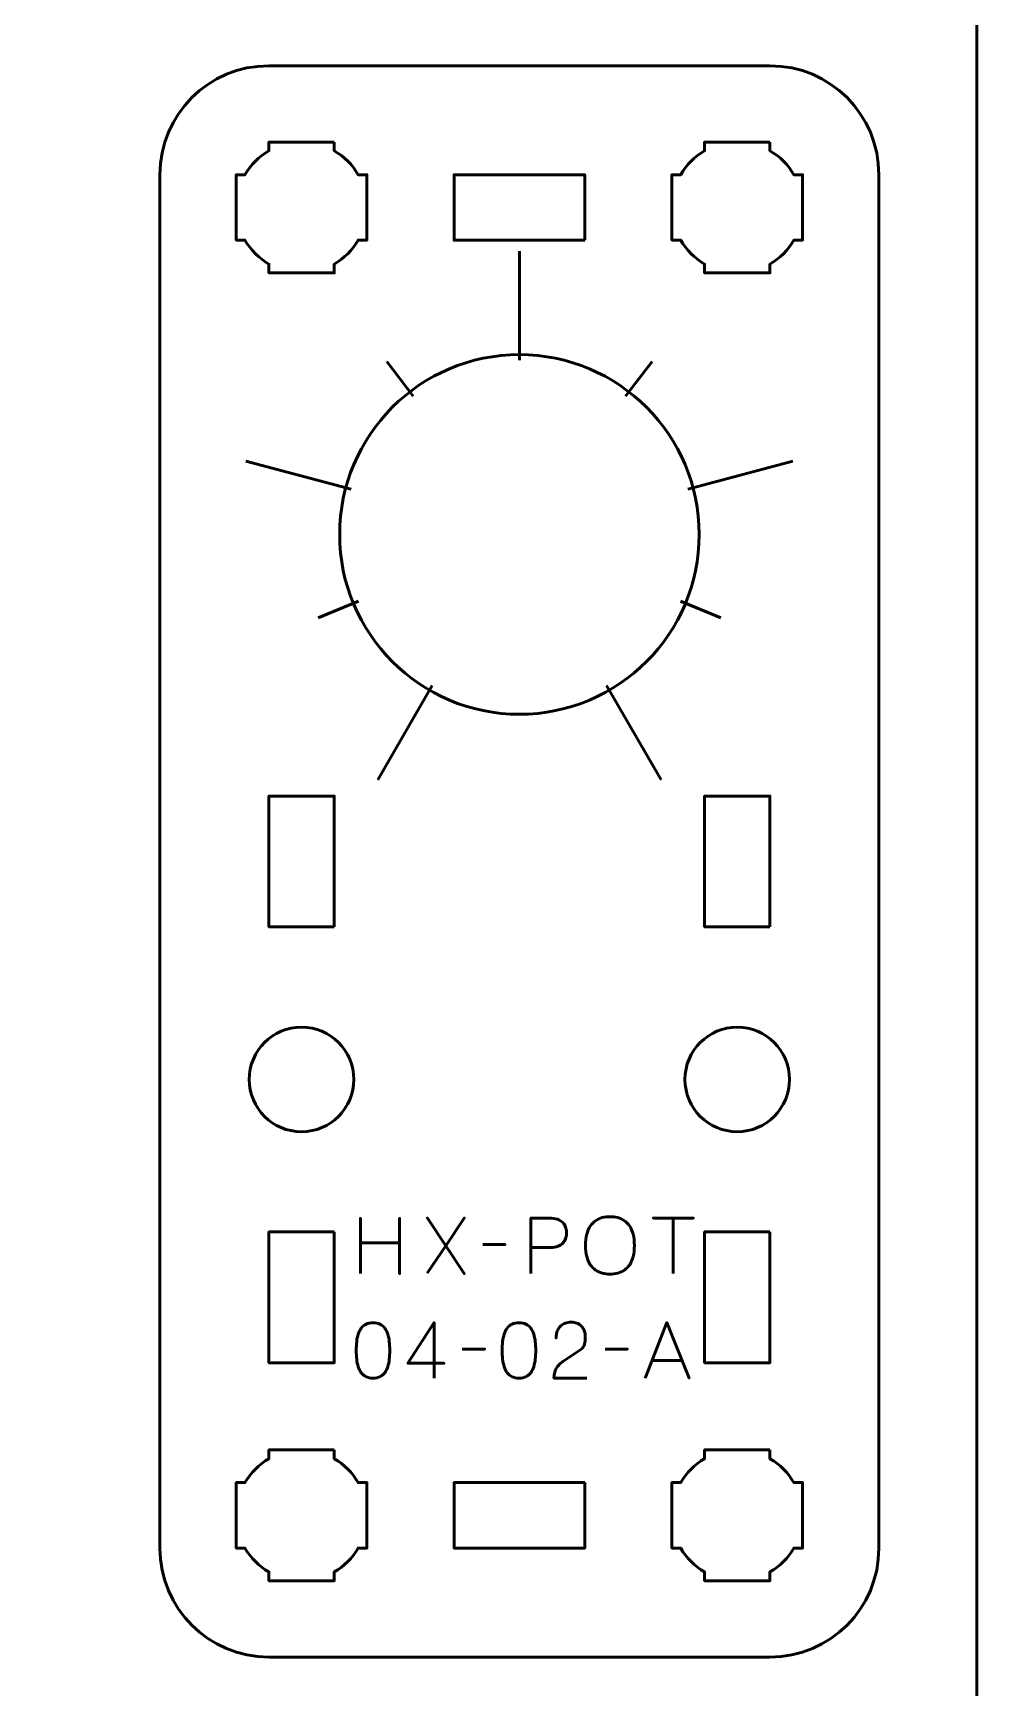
# Model space of a CAD drawing. Header units: centimetres. Extents: x -21 to 0, y -29.7 to 0.
# Drawn here: x -4.33 to 0, y -23.14 to -15.55 of the extents above; entities that cross this region are included whole.
import ezdxf

# ---------------------------------------------------------------- set-up
doc = ezdxf.new("R2010")
doc.units = ezdxf.units.CM
doc.header["$MEASUREMENT"] = 0
doc.layers.add('Layer 1', color=7, linetype='Continuous')

msp = doc.modelspace()

# ---------------------------------------------------------------- linework, layer by layer
at = {"layer": 'Layer 1', "color": 1, "lineweight": 53}
msp.add_open_spline([(-21.00003, -29.19995), (-21.00003, -29.19995), (-21.00003, -5.29992), (-21.00003, -5.29992), (-21.00003, -5.29992), (-21.00003, -5.21709), (-20.93286, -5.14992), (-20.85003, -5.14992), (-20.85003, -5.14992), (-20.7672, -5.14992), (-20.70003, -5.08275), (-20.70003, -4.99992), (-20.70003, -4.99992), (-20.70003, -4.91709), (-20.7672, -4.84992), (-20.85003, -4.84992), (-20.85003, -4.84992), (-20.93286, -4.84992), (-21.00003, -4.78275), (-21.00003, -4.69992), (-21.00003, -4.69992), (-21.00003, -4.61709), (-20.93286, -4.54992), (-20.85003, -4.54992), (-20.85003, -4.54992), (-20.7672, -4.54992), (-20.70003, -4.48275), (-20.70003, -4.39992), (-20.70003, -4.39992), (-20.70003, -4.31709), (-20.7672, -4.24992), (-20.85003, -4.24992), (-20.85003, -4.24992), (-20.93286, -4.24992), (-21.00003, -4.18275), (-21.00003, -4.09992), (-21.00003, -4.09992), (-21.00003, -4.01709), (-20.93286, -3.94992), (-20.85003, -3.94992), (-20.85003, -3.94992), (-20.7672, -3.94992), (-20.70003, -3.88275), (-20.70003, -3.79992), (-20.70003, -3.79992), (-20.70003, -3.71709), (-20.7672, -3.64992), (-20.85003, -3.64992), (-20.85003, -3.64992), (-20.93286, -3.64992), (-21.00003, -3.58275), (-21.00003, -3.49992), (-21.00003, -3.49992), (-21.00003, -3.41709), (-20.93286, -3.34992), (-20.85003, -3.34992), (-20.85003, -3.34992), (-20.7672, -3.34992), (-20.70003, -3.28275), (-20.70003, -3.19992), (-20.70003, -3.19992), (-20.70003, -3.11709), (-20.7672, -3.04992), (-20.85003, -3.04992), (-20.85003, -3.04992), (-20.93286, -3.04992), (-21.00003, -2.98275), (-21.00003, -2.89992), (-21.00003, -2.89992), (-21.00003, -2.81709), (-20.93286, -2.74992), (-20.85003, -2.74992), (-20.85003, -2.74992), (-20.7672, -2.74992), (-20.70003, -2.68275), (-20.70003, -2.59992), (-20.70003, -2.59992), (-20.70003, -2.51709), (-20.7672, -2.44992), (-20.85003, -2.44992), (-20.85003, -2.44992), (-20.93286, -2.44992), (-21.00003, -2.38275), (-21.00003, -2.29992), (-21.00003, -2.29992), (-21.00003, -2.21709), (-20.93286, -2.14992), (-20.85003, -2.14992), (-20.85003, -2.14992), (-20.7672, -2.14992), (-20.70003, -2.08275), (-20.70003, -1.99992), (-20.70003, -1.99992), (-20.70003, -1.91709), (-20.7672, -1.84992), (-20.85003, -1.84992), (-20.85003, -1.84992), (-20.93286, -1.84992), (-21.00003, -1.78275), (-21.00003, -1.69992), (-21.00003, -1.69992), (-21.00003, -1.61709), (-20.93286, -1.54992), (-20.85003, -1.54992), (-20.85003, -1.54992), (-20.7672, -1.54992), (-20.70003, -1.48275), (-20.70003, -1.39992), (-20.70003, -1.39992), (-20.70003, -1.31709), (-20.7672, -1.24992), (-20.85003, -1.24992), (-20.85003, -1.24992), (-20.93286, -1.24992), (-21.00003, -1.18275), (-21.00003, -1.09992), (-21.00003, -1.09992), (-21.00003, -1.09992), (-21.00003, -0.49992), (-21.00003, -0.49992), (-21.00003, -0.49992), (-21.00003, -0.22295), (-20.77694, 0.00004), (-20.49994, 0.00004), (-20.49994, 0.00004), (-20.49994, 0.00004), (-0.50008, 0.00004), (-0.50008, 0.00004), (-0.50008, 0.00004), (-0.22294, 0.00004), (0.00002, -0.22295), (0.00002, -0.49992), (0.00002, -0.49992), (0.00002, -0.49992), (0.00002, -29.19995), (0.00002, -29.19995), (0.00002, -29.19995), (0.00002, -29.47695), (-0.22294, -29.70004), (-0.50008, -29.70004), (-0.50008, -29.70004), (-0.50008, -29.70004), (-20.49994, -29.70004), (-20.49994, -29.70004), (-20.49994, -29.70004), (-20.77694, -29.70004), (-21.00003, -29.47695), (-21.00003, -29.19995)], degree=3, knots=[0, 0, 0, 0, 0.027027, 0.027027, 0.027027, 0.027027, 0.0540541, 0.0540541, 0.0540541, 0.0540541, 0.0810811, 0.0810811, 0.0810811, 0.0810811, 0.1081081, 0.1081081, 0.1081081, 0.1081081, 0.1351351, 0.1351351, 0.1351351, 0.1351351, 0.1621622, 0.1621622, 0.1621622, 0.1621622, 0.1891892, 0.1891892, 0.1891892, 0.1891892, 0.2162162, 0.2162162, 0.2162162, 0.2162162, 0.2432432, 0.2432432, 0.2432432, 0.2432432, 0.2702703, 0.2702703, 0.2702703, 0.2702703, 0.2972973, 0.2972973, 0.2972973, 0.2972973, 0.3243243, 0.3243243, 0.3243243, 0.3243243, 0.3513514, 0.3513514, 0.3513514, 0.3513514, 0.3783784, 0.3783784, 0.3783784, 0.3783784, 0.4054054, 0.4054054, 0.4054054, 0.4054054, 0.4324324, 0.4324324, 0.4324324, 0.4324324, 0.4594595, 0.4594595, 0.4594595, 0.4594595, 0.4864865, 0.4864865, 0.4864865, 0.4864865, 0.5135135, 0.5135135, 0.5135135, 0.5135135, 0.5405405, 0.5405405, 0.5405405, 0.5405405, 0.5675676, 0.5675676, 0.5675676, 0.5675676, 0.5945946, 0.5945946, 0.5945946, 0.5945946, 0.6216216, 0.6216216, 0.6216216, 0.6216216, 0.6486486, 0.6486486, 0.6486486, 0.6486486, 0.6756757, 0.6756757, 0.6756757, 0.6756757, 0.7027027, 0.7027027, 0.7027027, 0.7027027, 0.7297297, 0.7297297, 0.7297297, 0.7297297, 0.7567568, 0.7567568, 0.7567568, 0.7567568, 0.7837838, 0.7837838, 0.7837838, 0.7837838, 0.8108108, 0.8108108, 0.8108108, 0.8108108, 0.8378378, 0.8378378, 0.8378378, 0.8378378, 0.8648649, 0.8648649, 0.8648649, 0.8648649, 0.8918919, 0.8918919, 0.8918919, 0.8918919, 0.9189189, 0.9189189, 0.9189189, 0.9189189, 0.9459459, 0.9459459, 0.9459459, 0.9459459, 0.972973, 0.972973, 0.972973, 0.972973, 1, 1, 1, 1], dxfattribs=at)
at = {"layer": 'Layer 1', "color": 3, "lineweight": 53}
msp.add_open_spline([(-0.45002, -16.20008), (-0.45002, -16.20008), (-0.45002, -22.49993), (-0.45002, -22.49993), (-0.45002, -22.49993), (-0.45002, -22.77706), (-0.67312, -23.00002), (-0.95012, -23.00002), (-0.95012, -23.00002), (-0.95012, -23.00002), (-3.25004, -23.00002), (-3.25004, -23.00002), (-3.25004, -23.00002), (-3.52705, -23.00002), (-3.75, -22.77706), (-3.75, -22.49993), (-3.75, -22.49993), (-3.75, -22.49993), (-3.75, -16.20008), (-3.75, -16.20008), (-3.75, -16.20008), (-3.75, -15.92309), (-3.52705, -15.7), (-3.25004, -15.7), (-3.25004, -15.7), (-3.25004, -15.7), (-0.95012, -15.7), (-0.95012, -15.7), (-0.95012, -15.7), (-0.67312, -15.7), (-0.45002, -15.92309), (-0.45002, -16.20008)], degree=3, knots=[0, 0, 0, 0, 0.125, 0.125, 0.125, 0.125, 0.25, 0.25, 0.25, 0.25, 0.375, 0.375, 0.375, 0.375, 0.5, 0.5, 0.5, 0.5, 0.625, 0.625, 0.625, 0.625, 0.75, 0.75, 0.75, 0.75, 0.875, 0.875, 0.875, 0.875, 1, 1, 1, 1], dxfattribs=at)
at = {"layer": 'Layer 1', "lineweight": 53}
for points, knots in [([(-2.94993, -16.05), (-2.94993, -16.05), (-2.94993, -16.09011), (-2.94993, -16.09011), (-2.94993, -16.09011), (-2.90445, -16.11643), (-2.86642, -16.15446), (-2.84011, -16.19993), (-2.84011, -16.19993), (-2.84011, -16.19993), (-2.8, -16.19993), (-2.8, -16.19993), (-2.8, -16.19993), (-2.8, -16.19993), (-2.8, -16.35), (-2.8, -16.35), (-2.8, -16.35), (-2.8, -16.35), (-2.8, -16.49993), (-2.8, -16.49993), (-2.8, -16.49993), (-2.8, -16.49993), (-2.84011, -16.49993), (-2.84011, -16.49993), (-2.84011, -16.49993), (-2.86642, -16.54555), (-2.90445, -16.58347), (-2.94993, -16.60979), (-2.94993, -16.60979), (-2.94993, -16.60979), (-2.94993, -16.65001), (-2.94993, -16.65001), (-2.94993, -16.65001), (-2.94993, -16.65001), (-3.1, -16.65001), (-3.1, -16.65001), (-3.1, -16.65001), (-3.1, -16.65001), (-3.24993, -16.65001), (-3.24993, -16.65001), (-3.24993, -16.65001), (-3.24993, -16.65001), (-3.24993, -16.60979), (-3.24993, -16.60979), (-3.24993, -16.60979), (-3.2954, -16.58347), (-3.33343, -16.54555), (-3.35975, -16.49993), (-3.35975, -16.49993), (-3.35975, -16.49993), (-3.4, -16.49993), (-3.4, -16.49993), (-3.4, -16.49993), (-3.4, -16.49993), (-3.4, -16.35), (-3.4, -16.35), (-3.4, -16.35), (-3.4, -16.35), (-3.4, -16.19993), (-3.4, -16.19993), (-3.4, -16.19993), (-3.4, -16.19993), (-3.35975, -16.19993), (-3.35975, -16.19993), (-3.35975, -16.19993), (-3.33343, -16.15446), (-3.2954, -16.11643), (-3.24993, -16.09011), (-3.24993, -16.09011), (-3.24993, -16.09011), (-3.24993, -16.05), (-3.24993, -16.05), (-3.24993, -16.05), (-3.24993, -16.05), (-3.1, -16.05), (-3.1, -16.05), (-3.1, -16.05), (-3.1, -16.05), (-2.94993, -16.05), (-2.94993, -16.05)], [0, 0, 0, 0, 0.05, 0.05, 0.05, 0.05, 0.1, 0.1, 0.1, 0.1, 0.15, 0.15, 0.15, 0.15, 0.2, 0.2, 0.2, 0.2, 0.25, 0.25, 0.25, 0.25, 0.3, 0.3, 0.3, 0.3, 0.35, 0.35, 0.35, 0.35, 0.4, 0.4, 0.4, 0.4, 0.45, 0.45, 0.45, 0.45, 0.5, 0.5, 0.5, 0.5, 0.55, 0.55, 0.55, 0.55, 0.6, 0.6, 0.6, 0.6, 0.65, 0.65, 0.65, 0.65, 0.7, 0.7, 0.7, 0.7, 0.75, 0.75, 0.75, 0.75, 0.8, 0.8, 0.8, 0.8, 0.85, 0.85, 0.85, 0.85, 0.9, 0.9, 0.9, 0.9, 0.95, 0.95, 0.95, 0.95, 1, 1, 1, 1]), ([(-0.94993, -16.05), (-0.94993, -16.05), (-0.94993, -16.09011), (-0.94993, -16.09011), (-0.94993, -16.09011), (-0.90445, -16.11643), (-0.86642, -16.15446), (-0.84011, -16.19993), (-0.84011, -16.19993), (-0.84011, -16.19993), (-0.8, -16.19993), (-0.8, -16.19993), (-0.8, -16.19993), (-0.8, -16.19993), (-0.8, -16.35), (-0.8, -16.35), (-0.8, -16.35), (-0.8, -16.35), (-0.8, -16.49993), (-0.8, -16.49993), (-0.8, -16.49993), (-0.8, -16.49993), (-0.84011, -16.49993), (-0.84011, -16.49993), (-0.84011, -16.49993), (-0.86642, -16.54555), (-0.90445, -16.58347), (-0.94993, -16.60979), (-0.94993, -16.60979), (-0.94993, -16.60979), (-0.94993, -16.65001), (-0.94993, -16.65001), (-0.94993, -16.65001), (-0.94993, -16.65001), (-1.1, -16.65001), (-1.1, -16.65001), (-1.1, -16.65001), (-1.1, -16.65001), (-1.24993, -16.65001), (-1.24993, -16.65001), (-1.24993, -16.65001), (-1.24993, -16.65001), (-1.24993, -16.60979), (-1.24993, -16.60979), (-1.24993, -16.60979), (-1.2954, -16.58347), (-1.33343, -16.54555), (-1.35975, -16.49993), (-1.35975, -16.49993), (-1.35975, -16.49993), (-1.4, -16.49993), (-1.4, -16.49993), (-1.4, -16.49993), (-1.4, -16.49993), (-1.4, -16.35), (-1.4, -16.35), (-1.4, -16.35), (-1.4, -16.35), (-1.4, -16.19993), (-1.4, -16.19993), (-1.4, -16.19993), (-1.4, -16.19993), (-1.35975, -16.19993), (-1.35975, -16.19993), (-1.35975, -16.19993), (-1.33343, -16.15446), (-1.2954, -16.11643), (-1.24993, -16.09011), (-1.24993, -16.09011), (-1.24993, -16.09011), (-1.24993, -16.05), (-1.24993, -16.05), (-1.24993, -16.05), (-1.24993, -16.05), (-1.1, -16.05), (-1.1, -16.05), (-1.1, -16.05), (-1.1, -16.05), (-0.94993, -16.05), (-0.94993, -16.05)], [0, 0, 0, 0, 0.05, 0.05, 0.05, 0.05, 0.1, 0.1, 0.1, 0.1, 0.15, 0.15, 0.15, 0.15, 0.2, 0.2, 0.2, 0.2, 0.25, 0.25, 0.25, 0.25, 0.3, 0.3, 0.3, 0.3, 0.35, 0.35, 0.35, 0.35, 0.4, 0.4, 0.4, 0.4, 0.45, 0.45, 0.45, 0.45, 0.5, 0.5, 0.5, 0.5, 0.55, 0.55, 0.55, 0.55, 0.6, 0.6, 0.6, 0.6, 0.65, 0.65, 0.65, 0.65, 0.7, 0.7, 0.7, 0.7, 0.75, 0.75, 0.75, 0.75, 0.8, 0.8, 0.8, 0.8, 0.85, 0.85, 0.85, 0.85, 0.9, 0.9, 0.9, 0.9, 0.95, 0.95, 0.95, 0.95, 1, 1, 1, 1]), ([(-1.79999, -16.50007), (-1.79999, -16.50007), (-1.79999, -16.20007), (-1.79999, -16.20007), (-1.79999, -16.20007), (-1.79999, -16.20007), (-2.39999, -16.20007), (-2.39999, -16.20007), (-2.39999, -16.20007), (-2.39999, -16.20007), (-2.39999, -16.50007), (-2.39999, -16.50007), (-2.39999, -16.50007), (-2.39999, -16.50007), (-1.79999, -16.50007), (-1.79999, -16.50007)], [0, 0, 0, 0, 0.25, 0.25, 0.25, 0.25, 0.5, 0.5, 0.5, 0.5, 0.75, 0.75, 0.75, 0.75, 1, 1, 1, 1]), ([(-2.10001, -17.02501), (-1.64448, -17.02501), (-1.27502, -17.39447), (-1.27502, -17.85001), (-1.27502, -17.85001), (-1.27502, -18.30555), (-1.64448, -18.67501), (-2.10001, -18.67501), (-2.10001, -18.67501), (-2.55555, -18.67501), (-2.92501, -18.30555), (-2.92501, -17.85001), (-2.92501, -17.85001), (-2.92501, -17.39447), (-2.55555, -17.02501), (-2.10001, -17.02501)], [0, 0, 0, 0, 0.25, 0.25, 0.25, 0.25, 0.5, 0.5, 0.5, 0.5, 0.75, 0.75, 0.75, 0.75, 1, 1, 1, 1]), ([(-2.94996, -19.65002), (-2.94996, -19.65002), (-2.94996, -19.05002), (-2.94996, -19.05002), (-2.94996, -19.05002), (-2.94996, -19.05002), (-3.24996, -19.05002), (-3.24996, -19.05002), (-3.24996, -19.05002), (-3.24996, -19.05002), (-3.24996, -19.65002), (-3.24996, -19.65002), (-3.24996, -19.65002), (-3.24996, -19.65002), (-2.94996, -19.65002), (-2.94996, -19.65002)], [0, 0, 0, 0, 0.25, 0.25, 0.25, 0.25, 0.5, 0.5, 0.5, 0.5, 0.75, 0.75, 0.75, 0.75, 1, 1, 1, 1]), ([(-0.95004, -19.65002), (-0.95004, -19.65002), (-0.95004, -19.05002), (-0.95004, -19.05002), (-0.95004, -19.05002), (-0.95004, -19.05002), (-1.25004, -19.05002), (-1.25004, -19.05002), (-1.25004, -19.05002), (-1.25004, -19.05002), (-1.25004, -19.65002), (-1.25004, -19.65002), (-1.25004, -19.65002), (-1.25004, -19.65002), (-0.95004, -19.65002), (-0.95004, -19.65002)], [0, 0, 0, 0, 0.25, 0.25, 0.25, 0.25, 0.5, 0.5, 0.5, 0.5, 0.75, 0.75, 0.75, 0.75, 1, 1, 1, 1]), ([(-3.34, -20.34999), (-3.34, -20.21746), (-3.23253, -20.10999), (-3.1, -20.10999), (-3.1, -20.10999), (-2.96747, -20.10999), (-2.86, -20.21746), (-2.86, -20.34999), (-2.86, -20.34999), (-2.86, -20.48252), (-2.96747, -20.58999), (-3.1, -20.58999), (-3.1, -20.58999), (-3.23253, -20.58999), (-3.34, -20.48252), (-3.34, -20.34999)], [0, 0, 0, 0, 0.25, 0.25, 0.25, 0.25, 0.5, 0.5, 0.5, 0.5, 0.75, 0.75, 0.75, 0.75, 1, 1, 1, 1]), ([(-1.34, -20.34999), (-1.34, -20.21746), (-1.23253, -20.10999), (-1.1, -20.10999), (-1.1, -20.10999), (-0.96747, -20.10999), (-0.86, -20.21746), (-0.86, -20.34999), (-0.86, -20.34999), (-0.86, -20.48252), (-0.96747, -20.58999), (-1.1, -20.58999), (-1.1, -20.58999), (-1.23253, -20.58999), (-1.34, -20.48252), (-1.34, -20.34999)], [0, 0, 0, 0, 0.25, 0.25, 0.25, 0.25, 0.5, 0.5, 0.5, 0.5, 0.75, 0.75, 0.75, 0.75, 1, 1, 1, 1]), ([(-2.95004, -21.04998), (-2.95004, -21.04998), (-2.95004, -21.64998), (-2.95004, -21.64998), (-2.95004, -21.64998), (-2.95004, -21.64998), (-3.25004, -21.64998), (-3.25004, -21.64998), (-3.25004, -21.64998), (-3.25004, -21.64998), (-3.25004, -21.04998), (-3.25004, -21.04998), (-3.25004, -21.04998), (-3.25004, -21.04998), (-2.95004, -21.04998), (-2.95004, -21.04998)], [0, 0, 0, 0, 0.25, 0.25, 0.25, 0.25, 0.5, 0.5, 0.5, 0.5, 0.75, 0.75, 0.75, 0.75, 1, 1, 1, 1]), ([(-0.95012, -21.04998), (-0.95012, -21.04998), (-0.95012, -21.64998), (-0.95012, -21.64998), (-0.95012, -21.64998), (-0.95012, -21.64998), (-1.25012, -21.64998), (-1.25012, -21.64998), (-1.25012, -21.64998), (-1.25012, -21.64998), (-1.25012, -21.04998), (-1.25012, -21.04998), (-1.25012, -21.04998), (-1.25012, -21.04998), (-0.95012, -21.04998), (-0.95012, -21.04998)], [0, 0, 0, 0, 0.25, 0.25, 0.25, 0.25, 0.5, 0.5, 0.5, 0.5, 0.75, 0.75, 0.75, 0.75, 1, 1, 1, 1]), ([(-2.94993, -22.04999), (-2.94993, -22.04999), (-2.94993, -22.0901), (-2.94993, -22.0901), (-2.94993, -22.0901), (-2.90445, -22.11642), (-2.86642, -22.15445), (-2.84011, -22.19992), (-2.84011, -22.19992), (-2.84011, -22.19992), (-2.8, -22.19992), (-2.8, -22.19992), (-2.8, -22.19992), (-2.8, -22.19992), (-2.8, -22.34999), (-2.8, -22.34999), (-2.8, -22.34999), (-2.8, -22.34999), (-2.8, -22.49992), (-2.8, -22.49992), (-2.8, -22.49992), (-2.8, -22.49992), (-2.84011, -22.49992), (-2.84011, -22.49992), (-2.84011, -22.49992), (-2.86642, -22.54554), (-2.90445, -22.58346), (-2.94993, -22.60978), (-2.94993, -22.60978), (-2.94993, -22.60978), (-2.94993, -22.65), (-2.94993, -22.65), (-2.94993, -22.65), (-2.94993, -22.65), (-3.1, -22.65), (-3.1, -22.65), (-3.1, -22.65), (-3.1, -22.65), (-3.24993, -22.65), (-3.24993, -22.65), (-3.24993, -22.65), (-3.24993, -22.65), (-3.24993, -22.60978), (-3.24993, -22.60978), (-3.24993, -22.60978), (-3.2954, -22.58346), (-3.33343, -22.54554), (-3.35975, -22.49992), (-3.35975, -22.49992), (-3.35975, -22.49992), (-3.4, -22.49992), (-3.4, -22.49992), (-3.4, -22.49992), (-3.4, -22.49992), (-3.4, -22.34999), (-3.4, -22.34999), (-3.4, -22.34999), (-3.4, -22.34999), (-3.4, -22.19992), (-3.4, -22.19992), (-3.4, -22.19992), (-3.4, -22.19992), (-3.35975, -22.19992), (-3.35975, -22.19992), (-3.35975, -22.19992), (-3.33343, -22.15445), (-3.2954, -22.11642), (-3.24993, -22.0901), (-3.24993, -22.0901), (-3.24993, -22.0901), (-3.24993, -22.04999), (-3.24993, -22.04999), (-3.24993, -22.04999), (-3.24993, -22.04999), (-3.1, -22.04999), (-3.1, -22.04999), (-3.1, -22.04999), (-3.1, -22.04999), (-2.94993, -22.04999), (-2.94993, -22.04999)], [0, 0, 0, 0, 0.05, 0.05, 0.05, 0.05, 0.1, 0.1, 0.1, 0.1, 0.15, 0.15, 0.15, 0.15, 0.2, 0.2, 0.2, 0.2, 0.25, 0.25, 0.25, 0.25, 0.3, 0.3, 0.3, 0.3, 0.35, 0.35, 0.35, 0.35, 0.4, 0.4, 0.4, 0.4, 0.45, 0.45, 0.45, 0.45, 0.5, 0.5, 0.5, 0.5, 0.55, 0.55, 0.55, 0.55, 0.6, 0.6, 0.6, 0.6, 0.65, 0.65, 0.65, 0.65, 0.7, 0.7, 0.7, 0.7, 0.75, 0.75, 0.75, 0.75, 0.8, 0.8, 0.8, 0.8, 0.85, 0.85, 0.85, 0.85, 0.9, 0.9, 0.9, 0.9, 0.95, 0.95, 0.95, 0.95, 1, 1, 1, 1]), ([(-0.94993, -22.04999), (-0.94993, -22.04999), (-0.94993, -22.0901), (-0.94993, -22.0901), (-0.94993, -22.0901), (-0.90445, -22.11642), (-0.86642, -22.15445), (-0.84011, -22.19992), (-0.84011, -22.19992), (-0.84011, -22.19992), (-0.8, -22.19992), (-0.8, -22.19992), (-0.8, -22.19992), (-0.8, -22.19992), (-0.8, -22.34999), (-0.8, -22.34999), (-0.8, -22.34999), (-0.8, -22.34999), (-0.8, -22.49992), (-0.8, -22.49992), (-0.8, -22.49992), (-0.8, -22.49992), (-0.84011, -22.49992), (-0.84011, -22.49992), (-0.84011, -22.49992), (-0.86642, -22.54554), (-0.90445, -22.58346), (-0.94993, -22.60978), (-0.94993, -22.60978), (-0.94993, -22.60978), (-0.94993, -22.65), (-0.94993, -22.65), (-0.94993, -22.65), (-0.94993, -22.65), (-1.1, -22.65), (-1.1, -22.65), (-1.1, -22.65), (-1.1, -22.65), (-1.24993, -22.65), (-1.24993, -22.65), (-1.24993, -22.65), (-1.24993, -22.65), (-1.24993, -22.60978), (-1.24993, -22.60978), (-1.24993, -22.60978), (-1.2954, -22.58346), (-1.33343, -22.54554), (-1.35975, -22.49992), (-1.35975, -22.49992), (-1.35975, -22.49992), (-1.4, -22.49992), (-1.4, -22.49992), (-1.4, -22.49992), (-1.4, -22.49992), (-1.4, -22.34999), (-1.4, -22.34999), (-1.4, -22.34999), (-1.4, -22.34999), (-1.4, -22.19992), (-1.4, -22.19992), (-1.4, -22.19992), (-1.4, -22.19992), (-1.35975, -22.19992), (-1.35975, -22.19992), (-1.35975, -22.19992), (-1.33343, -22.15445), (-1.2954, -22.11642), (-1.24993, -22.0901), (-1.24993, -22.0901), (-1.24993, -22.0901), (-1.24993, -22.04999), (-1.24993, -22.04999), (-1.24993, -22.04999), (-1.24993, -22.04999), (-1.1, -22.04999), (-1.1, -22.04999), (-1.1, -22.04999), (-1.1, -22.04999), (-0.94993, -22.04999), (-0.94993, -22.04999)], [0, 0, 0, 0, 0.05, 0.05, 0.05, 0.05, 0.1, 0.1, 0.1, 0.1, 0.15, 0.15, 0.15, 0.15, 0.2, 0.2, 0.2, 0.2, 0.25, 0.25, 0.25, 0.25, 0.3, 0.3, 0.3, 0.3, 0.35, 0.35, 0.35, 0.35, 0.4, 0.4, 0.4, 0.4, 0.45, 0.45, 0.45, 0.45, 0.5, 0.5, 0.5, 0.5, 0.55, 0.55, 0.55, 0.55, 0.6, 0.6, 0.6, 0.6, 0.65, 0.65, 0.65, 0.65, 0.7, 0.7, 0.7, 0.7, 0.75, 0.75, 0.75, 0.75, 0.8, 0.8, 0.8, 0.8, 0.85, 0.85, 0.85, 0.85, 0.9, 0.9, 0.9, 0.9, 0.95, 0.95, 0.95, 0.95, 1, 1, 1, 1]), ([(-1.80007, -22.19993), (-1.80007, -22.19993), (-1.80007, -22.49993), (-1.80007, -22.49993), (-1.80007, -22.49993), (-1.80007, -22.49993), (-2.40007, -22.49993), (-2.40007, -22.49993), (-2.40007, -22.49993), (-2.40007, -22.49993), (-2.40007, -22.19993), (-2.40007, -22.19993), (-2.40007, -22.19993), (-2.40007, -22.19993), (-1.80007, -22.19993), (-1.80007, -22.19993)], [0, 0, 0, 0, 0.25, 0.25, 0.25, 0.25, 0.5, 0.5, 0.5, 0.5, 0.75, 0.75, 0.75, 0.75, 1, 1, 1, 1])]:
    msp.add_open_spline(points, degree=3, knots=knots, dxfattribs=at)
at = {"layer": 'Layer 1', "color": 5, "lineweight": 53}
for points in [[(-2.10002, -17.05001), (-2.10002, -17.05001), (-2.10002, -16.55001), (-2.10002, -16.55001)], [(-2.58702, -17.21533), (-2.58702, -17.21533), (-2.70877, -17.05666), (-2.70877, -17.05666)], [(-1.61301, -17.21532), (-1.61301, -17.21532), (-1.49126, -17.05665), (-1.49126, -17.05665)], [(-1.61301, -17.21532), (-1.61301, -17.21532), (-1.49126, -17.05665), (-1.49126, -17.05665)], [(-2.87275, -17.64295), (-2.87275, -17.64295), (-3.35571, -17.51354), (-3.35571, -17.51354)], [(-1.32726, -17.64293), (-1.32726, -17.64293), (-0.8443, -17.51352), (-0.8443, -17.51352)], [(-2.83911, -18.15617), (-2.83911, -18.15617), (-3.02389, -18.23271), (-3.02389, -18.23271)], [(-1.3609, -18.15614), (-1.3609, -18.15614), (-1.17612, -18.23268), (-1.17612, -18.23268)], [(-2.49999, -18.54283), (-2.49999, -18.54283), (-2.74999, -18.97584), (-2.74999, -18.97584)], [(-1.69999, -18.54282), (-1.69999, -18.54282), (-1.44999, -18.97583), (-1.44999, -18.97583)]]:
    msp.add_open_spline(points, degree=3, dxfattribs=at)
for points, knots in [([(-2.82949, -21.24086), (-2.82949, -21.24086), (-2.82949, -21.1001), (-2.82949, -21.1001), (-2.82949, -21.1001), (-2.82949, -21.1001), (-2.64992, -21.1001), (-2.64992, -21.1001), (-2.64992, -21.1001), (-2.64992, -21.1001), (-2.64992, -21.24086), (-2.64992, -21.24086), (-2.64992, -21.24086), (-2.64992, -21.24086), (-2.64992, -20.98686), (-2.64992, -20.98686), (-2.64992, -20.98686), (-2.64992, -20.98686), (-2.64992, -21.1001), (-2.64992, -21.1001), (-2.64992, -21.1001), (-2.64992, -21.1001), (-2.82949, -21.1001), (-2.82949, -21.1001), (-2.82949, -21.1001), (-2.82949, -21.1001), (-2.82949, -20.98686), (-2.82949, -20.98686), (-2.82949, -20.98686), (-2.82949, -20.98686), (-2.82949, -21.24086), (-2.82949, -21.24086)], [0, 0, 0, 0, 0.125, 0.125, 0.125, 0.125, 0.25, 0.25, 0.25, 0.25, 0.375, 0.375, 0.375, 0.375, 0.5, 0.5, 0.5, 0.5, 0.625, 0.625, 0.625, 0.625, 0.75, 0.75, 0.75, 0.75, 0.875, 0.875, 0.875, 0.875, 1, 1, 1, 1]), ([(-2.52328, -21.2391), (-2.52328, -21.2391), (-2.43791, -21.1128), (-2.43791, -21.1128), (-2.43791, -21.1128), (-2.43791, -21.1128), (-2.52187, -20.98651), (-2.52187, -20.98651), (-2.52187, -20.98651), (-2.52187, -20.98651), (-2.43791, -21.1128), (-2.43791, -21.1128), (-2.43791, -21.1128), (-2.43791, -21.1128), (-2.35289, -20.98651), (-2.35289, -20.98651), (-2.35289, -20.98651), (-2.35289, -20.98651), (-2.43791, -21.1128), (-2.43791, -21.1128), (-2.43791, -21.1128), (-2.43791, -21.1128), (-2.35289, -21.24086), (-2.35289, -21.24086), (-2.35289, -21.24086), (-2.35289, -21.24086), (-2.43791, -21.1128), (-2.43791, -21.1128), (-2.43791, -21.1128), (-2.43791, -21.1128), (-2.52328, -21.2391), (-2.52328, -21.2391)], [0, 0, 0, 0, 0.125, 0.125, 0.125, 0.125, 0.25, 0.25, 0.25, 0.25, 0.375, 0.375, 0.375, 0.375, 0.5, 0.5, 0.5, 0.5, 0.625, 0.625, 0.625, 0.625, 0.75, 0.75, 0.75, 0.75, 0.875, 0.875, 0.875, 0.875, 1, 1, 1, 1]), ([(-2.04702, -21.24086), (-2.04702, -21.24086), (-2.04702, -20.98651), (-2.04702, -20.98651), (-2.04702, -20.98651), (-2.04702, -20.98651), (-1.96588, -20.98651), (-1.96588, -20.98651), (-1.96588, -20.98651), (-1.94965, -20.98656), (-1.93631, -20.98839), (-1.92578, -20.99191), (-1.92578, -20.99191), (-1.91531, -20.99538), (-1.90708, -21.00021), (-1.90114, -21.00632), (-1.90114, -21.00632), (-1.89521, -21.01238), (-1.89097, -21.01931), (-1.88839, -21.02713), (-1.88839, -21.02713), (-1.88586, -21.03495), (-1.88439, -21.04313), (-1.88404, -21.05177), (-1.88404, -21.05177), (-1.88362, -21.06041), (-1.88462, -21.06888), (-1.88697, -21.07711), (-1.88697, -21.07711), (-1.88939, -21.08534), (-1.89344, -21.09281), (-1.89926, -21.09951), (-1.89926, -21.09951), (-1.90503, -21.10622), (-1.91285, -21.11157), (-1.92266, -21.11551), (-1.92266, -21.11551), (-1.93248, -21.1195), (-1.94465, -21.1215), (-1.95918, -21.12162), (-1.95918, -21.12162), (-1.95918, -21.12162), (-2.04702, -21.12162), (-2.04702, -21.12162), (-2.04702, -21.12162), (-2.04702, -21.12162), (-1.95918, -21.12162), (-1.95918, -21.12162), (-1.95918, -21.12162), (-1.94495, -21.1215), (-1.9329, -21.1195), (-1.92313, -21.11551), (-1.92313, -21.11551), (-1.91332, -21.11157), (-1.9055, -21.10622), (-1.89962, -21.09951), (-1.89962, -21.09951), (-1.8938, -21.09281), (-1.88962, -21.08534), (-1.88715, -21.07711), (-1.88715, -21.07711), (-1.88468, -21.06888), (-1.88362, -21.06041), (-1.88404, -21.05177), (-1.88404, -21.05177), (-1.88439, -21.04313), (-1.88586, -21.03495), (-1.8885, -21.02713), (-1.8885, -21.02713), (-1.89109, -21.01931), (-1.89544, -21.01238), (-1.90138, -21.00632), (-1.90138, -21.00632), (-1.90738, -21.00021), (-1.91561, -20.99538), (-1.92607, -20.99191), (-1.92607, -20.99191), (-1.9366, -20.98839), (-1.94983, -20.98656), (-1.96588, -20.98651), (-1.96588, -20.98651), (-1.96588, -20.98651), (-2.04702, -20.98651), (-2.04702, -20.98651), (-2.04702, -20.98651), (-2.04702, -20.98651), (-2.04702, -21.24086), (-2.04702, -21.24086)], [0, 0, 0, 0, 0.0454545, 0.0454545, 0.0454545, 0.0454545, 0.0909091, 0.0909091, 0.0909091, 0.0909091, 0.1363636, 0.1363636, 0.1363636, 0.1363636, 0.1818182, 0.1818182, 0.1818182, 0.1818182, 0.2272727, 0.2272727, 0.2272727, 0.2272727, 0.2727273, 0.2727273, 0.2727273, 0.2727273, 0.3181818, 0.3181818, 0.3181818, 0.3181818, 0.3636364, 0.3636364, 0.3636364, 0.3636364, 0.4090909, 0.4090909, 0.4090909, 0.4090909, 0.4545455, 0.4545455, 0.4545455, 0.4545455, 0.5, 0.5, 0.5, 0.5, 0.5454545, 0.5454545, 0.5454545, 0.5454545, 0.5909091, 0.5909091, 0.5909091, 0.5909091, 0.6363636, 0.6363636, 0.6363636, 0.6363636, 0.6818182, 0.6818182, 0.6818182, 0.6818182, 0.7272727, 0.7272727, 0.7272727, 0.7272727, 0.7727273, 0.7727273, 0.7727273, 0.7727273, 0.8181818, 0.8181818, 0.8181818, 0.8181818, 0.8636364, 0.8636364, 0.8636364, 0.8636364, 0.9090909, 0.9090909, 0.9090909, 0.9090909, 0.9545455, 0.9545455, 0.9545455, 0.9545455, 1, 1, 1, 1]), ([(-1.68437, -21.24298), (-1.67196, -21.24304), (-1.6602, -21.24157), (-1.64897, -21.23868), (-1.64897, -21.23868), (-1.6378, -21.23574), (-1.62757, -21.23116), (-1.61822, -21.22481), (-1.61822, -21.22481), (-1.60887, -21.21852), (-1.60076, -21.21023), (-1.59388, -21.2), (-1.59388, -21.2), (-1.587, -21.18977), (-1.58171, -21.17736), (-1.57794, -21.16278), (-1.57794, -21.16278), (-1.57412, -21.1482), (-1.57224, -21.1312), (-1.57218, -21.11174), (-1.57218, -21.11174), (-1.57224, -21.09228), (-1.57412, -21.07529), (-1.57794, -21.06065), (-1.57794, -21.06065), (-1.58171, -21.04601), (-1.587, -21.03354), (-1.59388, -21.02325), (-1.59388, -21.02325), (-1.60076, -21.01296), (-1.60887, -21.00461), (-1.61822, -20.99821), (-1.61822, -20.99821), (-1.62757, -20.9918), (-1.6378, -20.98715), (-1.64897, -20.98415), (-1.64897, -20.98415), (-1.6602, -20.98121), (-1.67196, -20.97974), (-1.68437, -20.9798), (-1.68437, -20.9798), (-1.69677, -20.97974), (-1.70853, -20.98121), (-1.71976, -20.98415), (-1.71976, -20.98415), (-1.73093, -20.98715), (-1.74116, -20.9918), (-1.75051, -20.99821), (-1.75051, -20.99821), (-1.75986, -21.00461), (-1.76797, -21.01296), (-1.77485, -21.02325), (-1.77485, -21.02325), (-1.78173, -21.03354), (-1.78702, -21.04601), (-1.79079, -21.06065), (-1.79079, -21.06065), (-1.79461, -21.07529), (-1.79649, -21.09228), (-1.79655, -21.11174), (-1.79655, -21.11174), (-1.79649, -21.1312), (-1.79461, -21.1482), (-1.79079, -21.16278), (-1.79079, -21.16278), (-1.78702, -21.17736), (-1.78173, -21.18977), (-1.77485, -21.2), (-1.77485, -21.2), (-1.76797, -21.21023), (-1.75986, -21.21852), (-1.75051, -21.22481), (-1.75051, -21.22481), (-1.74116, -21.23116), (-1.73093, -21.23574), (-1.71976, -21.23868), (-1.71976, -21.23868), (-1.70853, -21.24157), (-1.69677, -21.24304), (-1.68437, -21.24298)], [0, 0, 0, 0, 0.05, 0.05, 0.05, 0.05, 0.1, 0.1, 0.1, 0.1, 0.15, 0.15, 0.15, 0.15, 0.2, 0.2, 0.2, 0.2, 0.25, 0.25, 0.25, 0.25, 0.3, 0.3, 0.3, 0.3, 0.35, 0.35, 0.35, 0.35, 0.4, 0.4, 0.4, 0.4, 0.45, 0.45, 0.45, 0.45, 0.5, 0.5, 0.5, 0.5, 0.55, 0.55, 0.55, 0.55, 0.6, 0.6, 0.6, 0.6, 0.65, 0.65, 0.65, 0.65, 0.7, 0.7, 0.7, 0.7, 0.75, 0.75, 0.75, 0.75, 0.8, 0.8, 0.8, 0.8, 0.85, 0.85, 0.85, 0.85, 0.9, 0.9, 0.9, 0.9, 0.95, 0.95, 0.95, 0.95, 1, 1, 1, 1]), ([(-1.68437, -21.24298), (-1.67196, -21.24304), (-1.6602, -21.24157), (-1.64897, -21.23868), (-1.64897, -21.23868), (-1.6378, -21.23574), (-1.62757, -21.23116), (-1.61822, -21.22481), (-1.61822, -21.22481), (-1.60887, -21.21852), (-1.60076, -21.21023), (-1.59388, -21.2), (-1.59388, -21.2), (-1.587, -21.18977), (-1.58171, -21.17736), (-1.57794, -21.16278), (-1.57794, -21.16278), (-1.57412, -21.1482), (-1.57224, -21.1312), (-1.57218, -21.11174), (-1.57218, -21.11174), (-1.57224, -21.09228), (-1.57412, -21.07529), (-1.57794, -21.06065), (-1.57794, -21.06065), (-1.58171, -21.04601), (-1.587, -21.03354), (-1.59388, -21.02325), (-1.59388, -21.02325), (-1.60076, -21.01296), (-1.60887, -21.00461), (-1.61822, -20.99821), (-1.61822, -20.99821), (-1.62757, -20.9918), (-1.6378, -20.98715), (-1.64897, -20.98415), (-1.64897, -20.98415), (-1.6602, -20.98121), (-1.67196, -20.97974), (-1.68437, -20.9798), (-1.68437, -20.9798), (-1.69677, -20.97974), (-1.70853, -20.98121), (-1.71976, -20.98415), (-1.71976, -20.98415), (-1.73093, -20.98715), (-1.74116, -20.9918), (-1.75051, -20.99821), (-1.75051, -20.99821), (-1.75986, -21.00461), (-1.76797, -21.01296), (-1.77485, -21.02325), (-1.77485, -21.02325), (-1.78173, -21.03354), (-1.78702, -21.04601), (-1.79079, -21.06065), (-1.79079, -21.06065), (-1.79461, -21.07529), (-1.79649, -21.09228), (-1.79655, -21.11174), (-1.79655, -21.11174), (-1.79649, -21.1312), (-1.79461, -21.1482), (-1.79079, -21.16278), (-1.79079, -21.16278), (-1.78702, -21.17736), (-1.78173, -21.18977), (-1.77485, -21.2), (-1.77485, -21.2), (-1.76797, -21.21023), (-1.75986, -21.21852), (-1.75051, -21.22481), (-1.75051, -21.22481), (-1.74116, -21.23116), (-1.73093, -21.23574), (-1.71976, -21.23868), (-1.71976, -21.23868), (-1.70853, -21.24157), (-1.69677, -21.24304), (-1.68437, -21.24298)], [0, 0, 0, 0, 0.05, 0.05, 0.05, 0.05, 0.1, 0.1, 0.1, 0.1, 0.15, 0.15, 0.15, 0.15, 0.2, 0.2, 0.2, 0.2, 0.25, 0.25, 0.25, 0.25, 0.3, 0.3, 0.3, 0.3, 0.35, 0.35, 0.35, 0.35, 0.4, 0.4, 0.4, 0.4, 0.45, 0.45, 0.45, 0.45, 0.5, 0.5, 0.5, 0.5, 0.55, 0.55, 0.55, 0.55, 0.6, 0.6, 0.6, 0.6, 0.65, 0.65, 0.65, 0.65, 0.7, 0.7, 0.7, 0.7, 0.75, 0.75, 0.75, 0.75, 0.8, 0.8, 0.8, 0.8, 0.85, 0.85, 0.85, 0.85, 0.9, 0.9, 0.9, 0.9, 0.95, 0.95, 0.95, 0.95, 1, 1, 1, 1]), ([(-1.39368, -21.24086), (-1.39368, -21.24086), (-1.39368, -20.98651), (-1.39368, -20.98651), (-1.39368, -20.98651), (-1.39368, -20.98651), (-1.48505, -20.98651), (-1.48505, -20.98651), (-1.48505, -20.98651), (-1.48505, -20.98651), (-1.3016, -20.98651), (-1.3016, -20.98651), (-1.3016, -20.98651), (-1.3016, -20.98651), (-1.39368, -20.98651), (-1.39368, -20.98651), (-1.39368, -20.98651), (-1.39368, -20.98651), (-1.39368, -21.24086), (-1.39368, -21.24086)], [0, 0, 0, 0, 0.2, 0.2, 0.2, 0.2, 0.4, 0.4, 0.4, 0.4, 0.6, 0.6, 0.6, 0.6, 0.8, 0.8, 0.8, 0.8, 1, 1, 1, 1]), ([(-2.26857, -21.10786), (-2.26857, -21.10786), (-2.16591, -21.10786), (-2.16591, -21.10786), (-2.16591, -21.10786), (-2.16591, -21.10786), (-2.26857, -21.10786), (-2.26857, -21.10786)], [0, 0, 0, 0, 0.5, 0.5, 0.5, 0.5, 1, 1, 1, 1]), ([(-2.77198, -21.72028), (-2.75964, -21.72022), (-2.74899, -21.71805), (-2.74012, -21.71381), (-2.74012, -21.71381), (-2.7313, -21.70958), (-2.72395, -21.70352), (-2.71807, -21.69582), (-2.71807, -21.69582), (-2.71225, -21.68806), (-2.70766, -21.67889), (-2.70425, -21.6683), (-2.70425, -21.6683), (-2.7009, -21.65772), (-2.69849, -21.64614), (-2.69714, -21.63344), (-2.69714, -21.63344), (-2.69572, -21.62074), (-2.69502, -21.60739), (-2.69508, -21.59328), (-2.69508, -21.59328), (-2.69502, -21.57923), (-2.69572, -21.56588), (-2.69714, -21.55324), (-2.69714, -21.55324), (-2.69849, -21.5406), (-2.7009, -21.52896), (-2.70425, -21.51837), (-2.70425, -21.51837), (-2.70766, -21.50785), (-2.71225, -21.49868), (-2.71807, -21.49086), (-2.71807, -21.49086), (-2.72395, -21.48309), (-2.7313, -21.47704), (-2.74012, -21.4728), (-2.74012, -21.4728), (-2.74899, -21.46851), (-2.75964, -21.46634), (-2.77198, -21.46628), (-2.77198, -21.46628), (-2.78433, -21.46634), (-2.79497, -21.46851), (-2.80385, -21.4728), (-2.80385, -21.4728), (-2.81267, -21.47704), (-2.82002, -21.48309), (-2.8259, -21.49086), (-2.8259, -21.49086), (-2.83172, -21.49868), (-2.83631, -21.50785), (-2.83972, -21.51837), (-2.83972, -21.51837), (-2.84307, -21.52896), (-2.84548, -21.5406), (-2.84683, -21.55324), (-2.84683, -21.55324), (-2.84824, -21.56588), (-2.84895, -21.57923), (-2.84889, -21.59328), (-2.84889, -21.59328), (-2.84895, -21.60739), (-2.84824, -21.62074), (-2.84683, -21.63344), (-2.84683, -21.63344), (-2.84548, -21.64614), (-2.84307, -21.65772), (-2.83972, -21.6683), (-2.83972, -21.6683), (-2.83631, -21.67889), (-2.83172, -21.68806), (-2.8259, -21.69582), (-2.8259, -21.69582), (-2.82002, -21.70352), (-2.81267, -21.70958), (-2.80385, -21.71381), (-2.80385, -21.71381), (-2.79497, -21.71805), (-2.78433, -21.72022), (-2.77198, -21.72028)], [0, 0, 0, 0, 0.05, 0.05, 0.05, 0.05, 0.1, 0.1, 0.1, 0.1, 0.15, 0.15, 0.15, 0.15, 0.2, 0.2, 0.2, 0.2, 0.25, 0.25, 0.25, 0.25, 0.3, 0.3, 0.3, 0.3, 0.35, 0.35, 0.35, 0.35, 0.4, 0.4, 0.4, 0.4, 0.45, 0.45, 0.45, 0.45, 0.5, 0.5, 0.5, 0.5, 0.55, 0.55, 0.55, 0.55, 0.6, 0.6, 0.6, 0.6, 0.65, 0.65, 0.65, 0.65, 0.7, 0.7, 0.7, 0.7, 0.75, 0.75, 0.75, 0.75, 0.8, 0.8, 0.8, 0.8, 0.85, 0.85, 0.85, 0.85, 0.9, 0.9, 0.9, 0.9, 0.95, 0.95, 0.95, 0.95, 1, 1, 1, 1]), ([(-2.77198, -21.72028), (-2.75964, -21.72022), (-2.74899, -21.71805), (-2.74012, -21.71381), (-2.74012, -21.71381), (-2.7313, -21.70958), (-2.72395, -21.70352), (-2.71807, -21.69582), (-2.71807, -21.69582), (-2.71225, -21.68806), (-2.70766, -21.67889), (-2.70425, -21.6683), (-2.70425, -21.6683), (-2.7009, -21.65772), (-2.69849, -21.64614), (-2.69714, -21.63344), (-2.69714, -21.63344), (-2.69572, -21.62074), (-2.69502, -21.60739), (-2.69508, -21.59328), (-2.69508, -21.59328), (-2.69502, -21.57923), (-2.69572, -21.56588), (-2.69714, -21.55324), (-2.69714, -21.55324), (-2.69849, -21.5406), (-2.7009, -21.52896), (-2.70425, -21.51837), (-2.70425, -21.51837), (-2.70766, -21.50785), (-2.71225, -21.49868), (-2.71807, -21.49086), (-2.71807, -21.49086), (-2.72395, -21.48309), (-2.7313, -21.47704), (-2.74012, -21.4728), (-2.74012, -21.4728), (-2.74899, -21.46851), (-2.75964, -21.46634), (-2.77198, -21.46628), (-2.77198, -21.46628), (-2.78433, -21.46634), (-2.79497, -21.46851), (-2.80385, -21.4728), (-2.80385, -21.4728), (-2.81267, -21.47704), (-2.82002, -21.48309), (-2.8259, -21.49086), (-2.8259, -21.49086), (-2.83172, -21.49868), (-2.83631, -21.50785), (-2.83972, -21.51837), (-2.83972, -21.51837), (-2.84307, -21.52896), (-2.84548, -21.5406), (-2.84683, -21.55324), (-2.84683, -21.55324), (-2.84824, -21.56588), (-2.84895, -21.57923), (-2.84889, -21.59328), (-2.84889, -21.59328), (-2.84895, -21.60739), (-2.84824, -21.62074), (-2.84683, -21.63344), (-2.84683, -21.63344), (-2.84548, -21.64614), (-2.84307, -21.65772), (-2.83972, -21.6683), (-2.83972, -21.6683), (-2.83631, -21.67889), (-2.83172, -21.68806), (-2.8259, -21.69582), (-2.8259, -21.69582), (-2.82002, -21.70352), (-2.81267, -21.70958), (-2.80385, -21.71381), (-2.80385, -21.71381), (-2.79497, -21.71805), (-2.78433, -21.72022), (-2.77198, -21.72028)], [0, 0, 0, 0, 0.05, 0.05, 0.05, 0.05, 0.1, 0.1, 0.1, 0.1, 0.15, 0.15, 0.15, 0.15, 0.2, 0.2, 0.2, 0.2, 0.25, 0.25, 0.25, 0.25, 0.3, 0.3, 0.3, 0.3, 0.35, 0.35, 0.35, 0.35, 0.4, 0.4, 0.4, 0.4, 0.45, 0.45, 0.45, 0.45, 0.5, 0.5, 0.5, 0.5, 0.55, 0.55, 0.55, 0.55, 0.6, 0.6, 0.6, 0.6, 0.65, 0.65, 0.65, 0.65, 0.7, 0.7, 0.7, 0.7, 0.75, 0.75, 0.75, 0.75, 0.8, 0.8, 0.8, 0.8, 0.85, 0.85, 0.85, 0.85, 0.9, 0.9, 0.9, 0.9, 0.95, 0.95, 0.95, 0.95, 1, 1, 1, 1]), ([(-2.49152, -21.72028), (-2.49152, -21.72028), (-2.49152, -21.46593), (-2.49152, -21.46593), (-2.49152, -21.46593), (-2.49152, -21.46593), (-2.61147, -21.65255), (-2.61147, -21.65255), (-2.61147, -21.65255), (-2.61147, -21.65255), (-2.44637, -21.65255), (-2.44637, -21.65255), (-2.44637, -21.65255), (-2.44637, -21.65255), (-2.61147, -21.65255), (-2.61147, -21.65255), (-2.61147, -21.65255), (-2.61147, -21.65255), (-2.49152, -21.46593), (-2.49152, -21.46593), (-2.49152, -21.46593), (-2.49152, -21.46593), (-2.49152, -21.72028), (-2.49152, -21.72028)], [0, 0, 0, 0, 0.1666667, 0.1666667, 0.1666667, 0.1666667, 0.3333333, 0.3333333, 0.3333333, 0.3333333, 0.5, 0.5, 0.5, 0.5, 0.6666667, 0.6666667, 0.6666667, 0.6666667, 0.8333333, 0.8333333, 0.8333333, 0.8333333, 1, 1, 1, 1]), ([(-2.10205, -21.72028), (-2.08971, -21.72022), (-2.07906, -21.71805), (-2.07019, -21.71381), (-2.07019, -21.71381), (-2.06137, -21.70958), (-2.05402, -21.70352), (-2.04814, -21.69582), (-2.04814, -21.69582), (-2.04232, -21.68806), (-2.03773, -21.67889), (-2.03432, -21.6683), (-2.03432, -21.6683), (-2.03097, -21.65772), (-2.02856, -21.64614), (-2.02721, -21.63344), (-2.02721, -21.63344), (-2.02579, -21.62074), (-2.02509, -21.60739), (-2.02515, -21.59328), (-2.02515, -21.59328), (-2.02509, -21.57923), (-2.02579, -21.56588), (-2.02721, -21.55324), (-2.02721, -21.55324), (-2.02856, -21.5406), (-2.03097, -21.52896), (-2.03432, -21.51837), (-2.03432, -21.51837), (-2.03773, -21.50785), (-2.04232, -21.49868), (-2.04814, -21.49086), (-2.04814, -21.49086), (-2.05402, -21.48309), (-2.06137, -21.47704), (-2.07019, -21.4728), (-2.07019, -21.4728), (-2.07906, -21.46851), (-2.08971, -21.46634), (-2.10205, -21.46628), (-2.10205, -21.46628), (-2.1144, -21.46634), (-2.12504, -21.46851), (-2.13392, -21.4728), (-2.13392, -21.4728), (-2.14274, -21.47704), (-2.15009, -21.48309), (-2.15597, -21.49086), (-2.15597, -21.49086), (-2.16179, -21.49868), (-2.16638, -21.50785), (-2.16979, -21.51837), (-2.16979, -21.51837), (-2.17314, -21.52896), (-2.17555, -21.5406), (-2.1769, -21.55324), (-2.1769, -21.55324), (-2.17831, -21.56588), (-2.17902, -21.57923), (-2.17896, -21.59328), (-2.17896, -21.59328), (-2.17902, -21.60739), (-2.17831, -21.62074), (-2.1769, -21.63344), (-2.1769, -21.63344), (-2.17555, -21.64614), (-2.17314, -21.65772), (-2.16979, -21.6683), (-2.16979, -21.6683), (-2.16638, -21.67889), (-2.16179, -21.68806), (-2.15597, -21.69582), (-2.15597, -21.69582), (-2.15009, -21.70352), (-2.14274, -21.70958), (-2.13392, -21.71381), (-2.13392, -21.71381), (-2.12504, -21.71805), (-2.1144, -21.72022), (-2.10205, -21.72028)], [0, 0, 0, 0, 0.05, 0.05, 0.05, 0.05, 0.1, 0.1, 0.1, 0.1, 0.15, 0.15, 0.15, 0.15, 0.2, 0.2, 0.2, 0.2, 0.25, 0.25, 0.25, 0.25, 0.3, 0.3, 0.3, 0.3, 0.35, 0.35, 0.35, 0.35, 0.4, 0.4, 0.4, 0.4, 0.45, 0.45, 0.45, 0.45, 0.5, 0.5, 0.5, 0.5, 0.55, 0.55, 0.55, 0.55, 0.6, 0.6, 0.6, 0.6, 0.65, 0.65, 0.65, 0.65, 0.7, 0.7, 0.7, 0.7, 0.75, 0.75, 0.75, 0.75, 0.8, 0.8, 0.8, 0.8, 0.85, 0.85, 0.85, 0.85, 0.9, 0.9, 0.9, 0.9, 0.95, 0.95, 0.95, 0.95, 1, 1, 1, 1]), ([(-2.10205, -21.72028), (-2.08971, -21.72022), (-2.07906, -21.71805), (-2.07019, -21.71381), (-2.07019, -21.71381), (-2.06137, -21.70958), (-2.05402, -21.70352), (-2.04814, -21.69582), (-2.04814, -21.69582), (-2.04232, -21.68806), (-2.03773, -21.67889), (-2.03432, -21.6683), (-2.03432, -21.6683), (-2.03097, -21.65772), (-2.02856, -21.64614), (-2.02721, -21.63344), (-2.02721, -21.63344), (-2.02579, -21.62074), (-2.02509, -21.60739), (-2.02515, -21.59328), (-2.02515, -21.59328), (-2.02509, -21.57923), (-2.02579, -21.56588), (-2.02721, -21.55324), (-2.02721, -21.55324), (-2.02856, -21.5406), (-2.03097, -21.52896), (-2.03432, -21.51837), (-2.03432, -21.51837), (-2.03773, -21.50785), (-2.04232, -21.49868), (-2.04814, -21.49086), (-2.04814, -21.49086), (-2.05402, -21.48309), (-2.06137, -21.47704), (-2.07019, -21.4728), (-2.07019, -21.4728), (-2.07906, -21.46851), (-2.08971, -21.46634), (-2.10205, -21.46628), (-2.10205, -21.46628), (-2.1144, -21.46634), (-2.12504, -21.46851), (-2.13392, -21.4728), (-2.13392, -21.4728), (-2.14274, -21.47704), (-2.15009, -21.48309), (-2.15597, -21.49086), (-2.15597, -21.49086), (-2.16179, -21.49868), (-2.16638, -21.50785), (-2.16979, -21.51837), (-2.16979, -21.51837), (-2.17314, -21.52896), (-2.17555, -21.5406), (-2.1769, -21.55324), (-2.1769, -21.55324), (-2.17831, -21.56588), (-2.17902, -21.57923), (-2.17896, -21.59328), (-2.17896, -21.59328), (-2.17902, -21.60739), (-2.17831, -21.62074), (-2.1769, -21.63344), (-2.1769, -21.63344), (-2.17555, -21.64614), (-2.17314, -21.65772), (-2.16979, -21.6683), (-2.16979, -21.6683), (-2.16638, -21.67889), (-2.16179, -21.68806), (-2.15597, -21.69582), (-2.15597, -21.69582), (-2.15009, -21.70352), (-2.14274, -21.70958), (-2.13392, -21.71381), (-2.13392, -21.71381), (-2.12504, -21.71805), (-2.1144, -21.72022), (-2.10205, -21.72028)], [0, 0, 0, 0, 0.05, 0.05, 0.05, 0.05, 0.1, 0.1, 0.1, 0.1, 0.15, 0.15, 0.15, 0.15, 0.2, 0.2, 0.2, 0.2, 0.25, 0.25, 0.25, 0.25, 0.3, 0.3, 0.3, 0.3, 0.35, 0.35, 0.35, 0.35, 0.4, 0.4, 0.4, 0.4, 0.45, 0.45, 0.45, 0.45, 0.5, 0.5, 0.5, 0.5, 0.55, 0.55, 0.55, 0.55, 0.6, 0.6, 0.6, 0.6, 0.65, 0.65, 0.65, 0.65, 0.7, 0.7, 0.7, 0.7, 0.75, 0.75, 0.75, 0.75, 0.8, 0.8, 0.8, 0.8, 0.85, 0.85, 0.85, 0.85, 0.9, 0.9, 0.9, 0.9, 0.95, 0.95, 0.95, 0.95, 1, 1, 1, 1]), ([(-1.7902, -21.72028), (-1.7902, -21.72028), (-1.94154, -21.72028), (-1.94154, -21.72028), (-1.94154, -21.72028), (-1.94125, -21.71005), (-1.93995, -21.70099), (-1.93778, -21.69323), (-1.93778, -21.69323), (-1.93554, -21.68547), (-1.93254, -21.67865), (-1.92884, -21.67277), (-1.92884, -21.67277), (-1.92508, -21.66689), (-1.92078, -21.66166), (-1.9159, -21.65707), (-1.9159, -21.65707), (-1.91102, -21.65243), (-1.90579, -21.6482), (-1.90015, -21.6442), (-1.90015, -21.6442), (-1.8945, -21.64026), (-1.88868, -21.63632), (-1.88263, -21.63244), (-1.88263, -21.63244), (-1.88263, -21.63244), (-1.8223, -21.59222), (-1.8223, -21.59222), (-1.8223, -21.59222), (-1.81613, -21.58787), (-1.81131, -21.58311), (-1.80789, -21.57799), (-1.80789, -21.57799), (-1.80443, -21.57288), (-1.80202, -21.56747), (-1.80055, -21.56176), (-1.80055, -21.56176), (-1.79913, -21.55612), (-1.79825, -21.5503), (-1.79796, -21.54442), (-1.79796, -21.54442), (-1.79766, -21.53848), (-1.79755, -21.53254), (-1.79761, -21.5266), (-1.79761, -21.5266), (-1.79761, -21.52172), (-1.79825, -21.51649), (-1.79955, -21.51085), (-1.79955, -21.51085), (-1.8009, -21.50526), (-1.80301, -21.49967), (-1.80601, -21.49415), (-1.80601, -21.49415), (-1.80901, -21.48862), (-1.81301, -21.48356), (-1.81801, -21.47898), (-1.81801, -21.47898), (-1.82301, -21.47445), (-1.82918, -21.47081), (-1.83653, -21.46804), (-1.83653, -21.46804), (-1.84388, -21.46528), (-1.85252, -21.46387), (-1.86252, -21.46381), (-1.86252, -21.46381), (-1.87257, -21.46387), (-1.88145, -21.46528), (-1.88909, -21.46798), (-1.88909, -21.46798), (-1.89674, -21.47069), (-1.90326, -21.47445), (-1.90867, -21.47921), (-1.90867, -21.47921), (-1.91408, -21.48398), (-1.91843, -21.4895), (-1.92184, -21.49568), (-1.92184, -21.49568), (-1.92525, -21.50185), (-1.92772, -21.50844), (-1.92931, -21.51537), (-1.92931, -21.51537), (-1.9309, -21.52231), (-1.93166, -21.52937), (-1.93166, -21.53648), (-1.93166, -21.53648), (-1.93166, -21.52937), (-1.9309, -21.52231), (-1.92931, -21.51537), (-1.92931, -21.51537), (-1.92772, -21.50844), (-1.92525, -21.50185), (-1.92184, -21.49568), (-1.92184, -21.49568), (-1.91843, -21.4895), (-1.91408, -21.48398), (-1.90867, -21.47921), (-1.90867, -21.47921), (-1.90326, -21.47445), (-1.89674, -21.47069), (-1.88909, -21.46798), (-1.88909, -21.46798), (-1.88145, -21.46528), (-1.87257, -21.46387), (-1.86252, -21.46381), (-1.86252, -21.46381), (-1.85252, -21.46387), (-1.84388, -21.46528), (-1.83653, -21.46804), (-1.83653, -21.46804), (-1.82918, -21.47081), (-1.82301, -21.47445), (-1.81801, -21.47898), (-1.81801, -21.47898), (-1.81301, -21.48356), (-1.80901, -21.48862), (-1.80601, -21.49415), (-1.80601, -21.49415), (-1.80301, -21.49967), (-1.8009, -21.50526), (-1.79955, -21.51085), (-1.79955, -21.51085), (-1.79825, -21.51649), (-1.79761, -21.52172), (-1.79761, -21.5266), (-1.79761, -21.5266), (-1.79755, -21.53254), (-1.79766, -21.53848), (-1.79796, -21.54442), (-1.79796, -21.54442), (-1.79825, -21.5503), (-1.79913, -21.55612), (-1.80055, -21.56176), (-1.80055, -21.56176), (-1.80202, -21.56747), (-1.80443, -21.57288), (-1.80789, -21.57799), (-1.80789, -21.57799), (-1.81131, -21.58311), (-1.81613, -21.58787), (-1.8223, -21.59222), (-1.8223, -21.59222), (-1.8223, -21.59222), (-1.88263, -21.63244), (-1.88263, -21.63244), (-1.88263, -21.63244), (-1.88868, -21.63632), (-1.8945, -21.64026), (-1.90015, -21.6442), (-1.90015, -21.6442), (-1.90579, -21.6482), (-1.91102, -21.65243), (-1.9159, -21.65707), (-1.9159, -21.65707), (-1.92078, -21.66166), (-1.92508, -21.66689), (-1.92884, -21.67277), (-1.92884, -21.67277), (-1.93254, -21.67865), (-1.93554, -21.68547), (-1.93778, -21.69323), (-1.93778, -21.69323), (-1.93995, -21.70099), (-1.94125, -21.71005), (-1.94154, -21.72028), (-1.94154, -21.72028), (-1.94154, -21.72028), (-1.7902, -21.72028), (-1.7902, -21.72028)], [0, 0, 0, 0, 0.0238095, 0.0238095, 0.0238095, 0.0238095, 0.047619, 0.047619, 0.047619, 0.047619, 0.0714286, 0.0714286, 0.0714286, 0.0714286, 0.0952381, 0.0952381, 0.0952381, 0.0952381, 0.1190476, 0.1190476, 0.1190476, 0.1190476, 0.1428571, 0.1428571, 0.1428571, 0.1428571, 0.1666667, 0.1666667, 0.1666667, 0.1666667, 0.1904762, 0.1904762, 0.1904762, 0.1904762, 0.2142857, 0.2142857, 0.2142857, 0.2142857, 0.2380952, 0.2380952, 0.2380952, 0.2380952, 0.2619048, 0.2619048, 0.2619048, 0.2619048, 0.2857143, 0.2857143, 0.2857143, 0.2857143, 0.3095238, 0.3095238, 0.3095238, 0.3095238, 0.3333333, 0.3333333, 0.3333333, 0.3333333, 0.3571429, 0.3571429, 0.3571429, 0.3571429, 0.3809524, 0.3809524, 0.3809524, 0.3809524, 0.4047619, 0.4047619, 0.4047619, 0.4047619, 0.4285714, 0.4285714, 0.4285714, 0.4285714, 0.452381, 0.452381, 0.452381, 0.452381, 0.4761905, 0.4761905, 0.4761905, 0.4761905, 0.5, 0.5, 0.5, 0.5, 0.5238095, 0.5238095, 0.5238095, 0.5238095, 0.547619, 0.547619, 0.547619, 0.547619, 0.5714286, 0.5714286, 0.5714286, 0.5714286, 0.5952381, 0.5952381, 0.5952381, 0.5952381, 0.6190476, 0.6190476, 0.6190476, 0.6190476, 0.6428571, 0.6428571, 0.6428571, 0.6428571, 0.6666667, 0.6666667, 0.6666667, 0.6666667, 0.6904762, 0.6904762, 0.6904762, 0.6904762, 0.7142857, 0.7142857, 0.7142857, 0.7142857, 0.7380952, 0.7380952, 0.7380952, 0.7380952, 0.7619048, 0.7619048, 0.7619048, 0.7619048, 0.7857143, 0.7857143, 0.7857143, 0.7857143, 0.8095238, 0.8095238, 0.8095238, 0.8095238, 0.8333333, 0.8333333, 0.8333333, 0.8333333, 0.8571429, 0.8571429, 0.8571429, 0.8571429, 0.8809524, 0.8809524, 0.8809524, 0.8809524, 0.9047619, 0.9047619, 0.9047619, 0.9047619, 0.9285714, 0.9285714, 0.9285714, 0.9285714, 0.952381, 0.952381, 0.952381, 0.952381, 0.9761905, 0.9761905, 0.9761905, 0.9761905, 1, 1, 1, 1]), ([(-1.52349, -21.72028), (-1.52349, -21.72028), (-1.42259, -21.46593), (-1.42259, -21.46593), (-1.42259, -21.46593), (-1.42259, -21.46593), (-1.32135, -21.72028), (-1.32135, -21.72028), (-1.32135, -21.72028), (-1.32135, -21.72028), (-1.42259, -21.46593), (-1.42259, -21.46593), (-1.42259, -21.46593), (-1.42259, -21.46593), (-1.52349, -21.72028), (-1.52349, -21.72028)], [0, 0, 0, 0, 0.25, 0.25, 0.25, 0.25, 0.5, 0.5, 0.5, 0.5, 0.75, 0.75, 0.75, 0.75, 1, 1, 1, 1]), ([(-2.36241, -21.58728), (-2.36241, -21.58728), (-2.25975, -21.58728), (-2.25975, -21.58728), (-2.25975, -21.58728), (-2.25975, -21.58728), (-2.36241, -21.58728), (-2.36241, -21.58728)], [0, 0, 0, 0, 0.5, 0.5, 0.5, 0.5, 1, 1, 1, 1]), ([(-1.70694, -21.58728), (-1.70694, -21.58728), (-1.60428, -21.58728), (-1.60428, -21.58728), (-1.60428, -21.58728), (-1.60428, -21.58728), (-1.70694, -21.58728), (-1.70694, -21.58728)], [0, 0, 0, 0, 0.5, 0.5, 0.5, 0.5, 1, 1, 1, 1]), ([(-1.49174, -21.6402), (-1.49174, -21.6402), (-1.35345, -21.6402), (-1.35345, -21.6402), (-1.35345, -21.6402), (-1.35345, -21.6402), (-1.49174, -21.6402), (-1.49174, -21.6402)], [0, 0, 0, 0, 0.5, 0.5, 0.5, 0.5, 1, 1, 1, 1])]:
    msp.add_open_spline(points, degree=3, knots=knots, dxfattribs=at)

doc.saveas('drawing.dxf')
